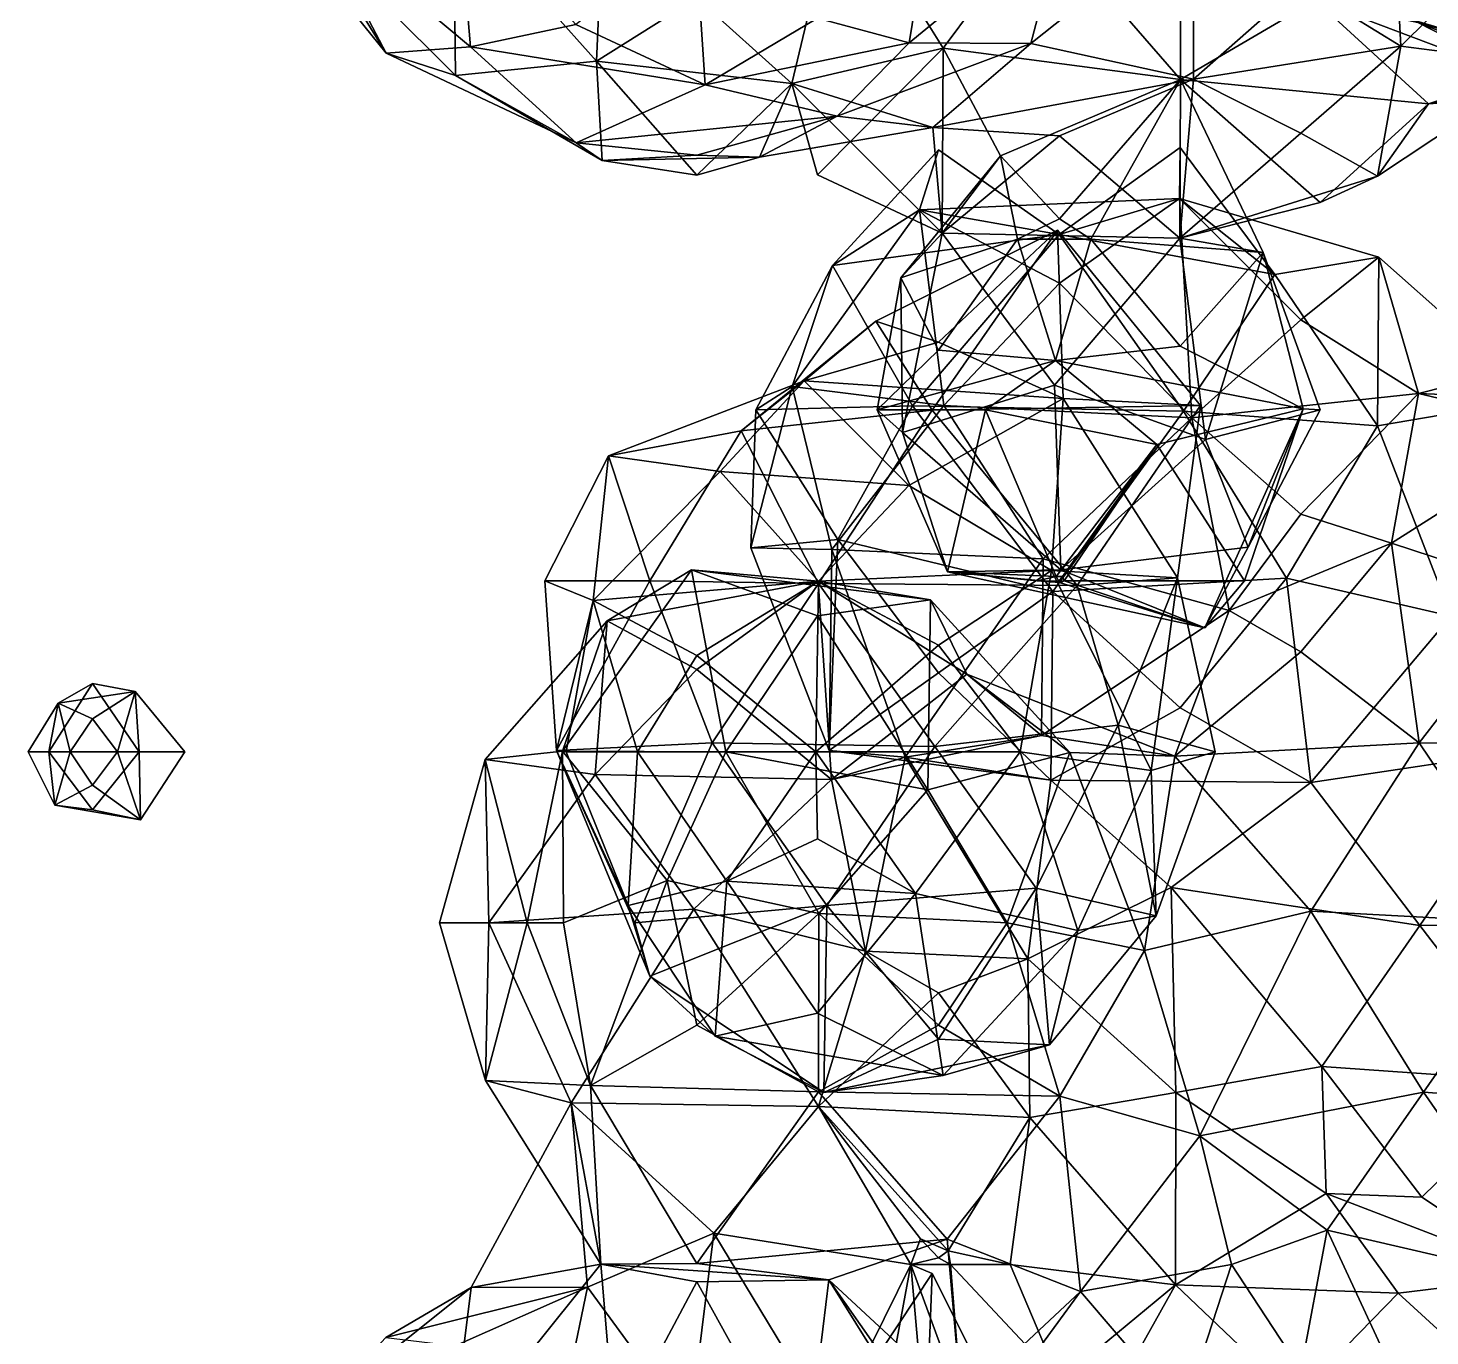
# Model space of a CAD drawing. Extents: x 290034 to 295698, y 4553723 to 4561693.
# Drawn here: x 294562.8 to 294709, y 4559540.9 to 4559677.3 of the extents above; entities that cross this region are included whole.
import ezdxf

# ---------------------------------------------------------------- set-up
doc = ezdxf.new("R2010")
doc.units = 0
doc.layers.add('Au_ppm_Pref_-_0_2', color=7, linetype='CONTINUOUS')

msp = doc.modelspace()

# ---------------------------------------------------------------- linework, layer by layer
at = {"layer": 'Au_ppm_Pref_-_0_2'}
for points in [[(294623.02, 4559695.09, 1743.31), (294622.07, 4559673.81, 1739.95), (294607.19, 4559690.54, 1740.39)], [(294622.07, 4559673.81, 1739.95), (294623.02, 4559695.09, 1743.31), (294632.54, 4559680.44, 1743.71)], [(294705.94, 4559675.37, 1735.24), (294704.9, 4559695.27, 1729.52), (294695.53, 4559681.81, 1731.25)], [(294705.94, 4559675.37, 1735.24), (294720.69, 4559689.99, 1734.5), (294704.9, 4559695.27, 1729.52)], [(294647.47, 4559692.44, 1745.35), (294642.45, 4559671.51, 1740.96), (294632.54, 4559680.44, 1743.71)], [(294642.45, 4559671.51, 1740.96), (294647.47, 4559692.44, 1745.35), (294658.21, 4559675.17, 1744.9)], [(294668.35, 4559688.78, 1747.81), (294658.21, 4559675.17, 1744.9), (294647.47, 4559692.44, 1745.35)], [(294586.17, 4559691.99, 1729.28), (294592.33, 4559687.34, 1734.32), (294600.14, 4559674.64, 1728.34)], [(294600.14, 4559674.64, 1728.34), (294592.64, 4559688.96, 1722.81), (294586.17, 4559691.99, 1729.28)], [(294607.6, 4559691.24, 1716.84), (294592.64, 4559688.96, 1722.81), (294608.96, 4559675.32, 1722.73)], [(294607.6, 4559691.24, 1716.84), (294608.96, 4559675.32, 1722.73), (294619.94, 4559677.64, 1717.98)], [(294657.26, 4559691.47, 1717.12), (294645.14, 4559678.3, 1718.2), (294654.68, 4559675.72, 1723.76)], [(294657.26, 4559691.47, 1717.12), (294654.68, 4559675.72, 1723.76), (294670.88, 4559689.04, 1722.38)], [(294682.95, 4559691.01, 1752.02), (294682.98, 4559671.92, 1745.84), (294668.35, 4559688.78, 1747.81)], [(294682.95, 4559691.01, 1752.02), (294697.05, 4559680.16, 1751.94), (294682.98, 4559671.92, 1745.84)], [(294607.19, 4559690.54, 1740.39), (294607.37, 4559672.34, 1734.48), (294592.33, 4559687.34, 1734.32)], [(294607.19, 4559690.54, 1740.39), (294622.07, 4559673.81, 1739.95), (294607.37, 4559672.34, 1734.48)], [(294684.34, 4559671.95, 1733.77), (294684.3, 4559689.13, 1728.01), (294667.37, 4559675.65, 1729.73)], [(294670.88, 4559689.04, 1722.38), (294667.37, 4559675.65, 1729.73), (294684.3, 4559689.13, 1728.01)], [(294684.34, 4559671.95, 1733.77), (294695.53, 4559681.81, 1731.25), (294684.3, 4559689.13, 1728.01)], [(294721.03, 4559673.44, 1740.59), (294720.69, 4559689.99, 1734.5), (294705.94, 4559675.37, 1735.24)], [(294608.96, 4559675.32, 1722.73), (294592.64, 4559688.96, 1722.81), (294600.14, 4559674.64, 1728.34)], [(294654.68, 4559675.72, 1723.76), (294667.37, 4559675.65, 1729.73), (294670.88, 4559689.04, 1722.38)], [(294658.21, 4559675.17, 1744.9), (294668.35, 4559688.78, 1747.81), (294682.98, 4559671.92, 1745.84)], [(294607.37, 4559672.34, 1734.48), (294600.14, 4559674.64, 1728.34), (294592.33, 4559687.34, 1734.32)], [(294632.38, 4559687.12, 1715.3), (294619.94, 4559677.64, 1717.98), (294633.41, 4559671.35, 1722.03)], [(294632.38, 4559687.12, 1715.3), (294633.41, 4559671.35, 1722.03), (294645.14, 4559678.3, 1718.2)], [(294695.53, 4559681.81, 1731.25), (294684.34, 4559671.95, 1733.77), (294705.94, 4559675.37, 1735.24)], [(294632.54, 4559680.44, 1743.71), (294642.45, 4559671.51, 1740.96), (294622.07, 4559673.81, 1739.95)], [(294682.98, 4559671.92, 1745.84), (294697.05, 4559680.16, 1751.94), (294708.82, 4559669.39, 1746.13)], [(294697.05, 4559680.16, 1751.94), (294707.7, 4559677.87, 1757.8), (294720.61, 4559671.25, 1752.04)], [(294720.61, 4559671.25, 1752.04), (294708.82, 4559669.39, 1746.13), (294697.05, 4559680.16, 1751.94)], [(294700.5, 4559680.12, 1763.98), (294710.24, 4559678.44, 1769.13), (294722.71, 4559673.5, 1763.73)], [(294700.5, 4559680.12, 1763.98), (294722.71, 4559673.5, 1763.73), (294707.7, 4559677.87, 1757.8)], [(294633.41, 4559671.35, 1722.03), (294619.94, 4559677.64, 1717.98), (294608.96, 4559675.32, 1722.73)], [(294654.68, 4559675.72, 1723.76), (294645.14, 4559678.3, 1718.2), (294633.41, 4559671.35, 1722.03)], [(294720.61, 4559671.25, 1752.04), (294707.7, 4559677.87, 1757.8), (294729.66, 4559669.31, 1758.69)], [(294729.66, 4559669.31, 1758.69), (294707.7, 4559677.87, 1757.8), (294722.71, 4559673.5, 1763.73)], [(294600.14, 4559674.64, 1728.34), (294619.98, 4559665.3, 1727.53), (294608.96, 4559675.32, 1722.73)], [(294600.14, 4559674.64, 1728.34), (294607.37, 4559672.34, 1734.48), (294619.98, 4559665.3, 1727.53)], [(294619.98, 4559665.3, 1727.53), (294633.41, 4559671.35, 1722.03), (294608.96, 4559675.32, 1722.73)], [(294654.68, 4559675.72, 1723.76), (294633.41, 4559671.35, 1722.03), (294647.18, 4559668.09, 1728.49)], [(294658.21, 4559675.17, 1744.9), (294645.14, 4559661.98, 1743.93), (294642.45, 4559671.51, 1740.96)], [(294658.21, 4559675.17, 1744.9), (294658.12, 4559655.9, 1740.62), (294645.14, 4559661.98, 1743.93)], [(294654.68, 4559675.72, 1723.76), (294647.18, 4559668.09, 1728.49), (294667.37, 4559675.65, 1729.73)], [(294657.15, 4559666.89, 1733.74), (294667.37, 4559675.65, 1729.73), (294647.18, 4559668.09, 1728.49)], [(294667.37, 4559675.65, 1729.73), (294657.15, 4559666.89, 1733.74), (294684.34, 4559671.95, 1733.77)], [(294658.21, 4559675.17, 1744.9), (294664.19, 4559663.97, 1746.16), (294658.12, 4559655.9, 1740.62)], [(294682.98, 4559671.92, 1745.84), (294664.19, 4559663.97, 1746.16), (294658.21, 4559675.17, 1744.9)], [(294695.53, 4559666.32, 1737.96), (294705.94, 4559675.37, 1735.24), (294684.34, 4559671.95, 1733.77)], [(294703.51, 4559661.82, 1740.22), (294705.94, 4559675.37, 1735.24), (294695.53, 4559666.32, 1737.96)], [(294703.51, 4559661.82, 1740.22), (294721.03, 4559673.44, 1740.59), (294705.94, 4559675.37, 1735.24)], [(294622.07, 4559673.81, 1739.95), (294622.66, 4559663.45, 1732.84), (294607.37, 4559672.34, 1734.48)], [(294622.07, 4559673.81, 1739.95), (294642.45, 4559671.51, 1740.96), (294632.54, 4559661.94, 1738)], [(294632.54, 4559661.94, 1738), (294622.66, 4559663.45, 1732.84), (294622.07, 4559673.81, 1739.95)], [(294721.03, 4559673.44, 1740.59), (294703.51, 4559661.82, 1740.22), (294708.82, 4559669.39, 1746.13)], [(294721.03, 4559673.44, 1740.59), (294708.82, 4559669.39, 1746.13), (294734.46, 4559671.18, 1746.19)], [(294622.66, 4559663.45, 1732.84), (294619.98, 4559665.3, 1727.53), (294607.37, 4559672.34, 1734.48)], [(294670.34, 4559666.03, 1737.87), (294684.34, 4559671.95, 1733.77), (294657.15, 4559666.89, 1733.74)], [(294664.19, 4559663.97, 1746.16), (294682.98, 4559671.92, 1745.84), (294670.34, 4559657.39, 1746.87)], [(294684.34, 4559671.95, 1733.77), (294670.34, 4559666.03, 1737.87), (294682.89, 4559655.38, 1740.23)], [(294670.34, 4559657.39, 1746.87), (294682.98, 4559671.92, 1745.84), (294673.63, 4559655.28, 1747.71)], [(294673.63, 4559655.28, 1747.71), (294682.98, 4559671.92, 1745.84), (294691.58, 4559653.89, 1746.16)], [(294682.89, 4559655.38, 1740.23), (294695.53, 4559666.32, 1737.96), (294684.34, 4559671.95, 1733.77)], [(294691.58, 4559653.89, 1746.16), (294682.98, 4559671.92, 1745.84), (294682.89, 4559655.38, 1740.23)], [(294682.89, 4559655.38, 1740.23), (294682.98, 4559671.92, 1745.84), (294697.53, 4559659.08, 1745.83)], [(294697.53, 4559659.08, 1745.83), (294682.98, 4559671.92, 1745.84), (294708.82, 4559669.39, 1746.13)], [(294633.41, 4559671.35, 1722.03), (294619.98, 4559665.3, 1727.53), (294647.18, 4559668.09, 1728.49)], [(294632.54, 4559661.94, 1738), (294642.45, 4559671.51, 1740.96), (294639.09, 4559663.83, 1734.28)], [(294642.45, 4559671.51, 1740.96), (294657.15, 4559666.89, 1733.74), (294639.09, 4559663.83, 1734.28)], [(294658.12, 4559655.9, 1740.62), (294642.45, 4559671.51, 1740.96), (294645.14, 4559661.98, 1743.93)], [(294658.12, 4559655.9, 1740.62), (294657.15, 4559666.89, 1733.74), (294642.45, 4559671.51, 1740.96)], [(294708.82, 4559669.39, 1746.13), (294720.61, 4559671.25, 1752.04), (294734.46, 4559671.18, 1746.19)], [(294708.82, 4559669.39, 1746.13), (294703.51, 4559661.82, 1740.22), (294697.53, 4559659.08, 1745.83)], [(294632.54, 4559664.02, 1731.26), (294647.18, 4559668.09, 1728.49), (294619.98, 4559665.3, 1727.53)], [(294639.09, 4559663.83, 1734.28), (294647.18, 4559668.09, 1728.49), (294632.54, 4559664.02, 1731.26)], [(294657.15, 4559666.89, 1733.74), (294647.18, 4559668.09, 1728.49), (294639.09, 4559663.83, 1734.28)], [(294658.12, 4559655.9, 1740.62), (294670.34, 4559666.03, 1737.87), (294657.15, 4559666.89, 1733.74)], [(294658.12, 4559655.9, 1740.62), (294682.89, 4559655.38, 1740.23), (294670.34, 4559666.03, 1737.87)], [(294682.89, 4559655.38, 1740.23), (294703.51, 4559661.82, 1740.22), (294695.53, 4559666.32, 1737.96)], [(294622.66, 4559663.45, 1732.84), (294632.54, 4559664.02, 1731.26), (294619.98, 4559665.3, 1727.53)], [(294655.76, 4559658.31, 1812.41), (294646.7, 4559652.52, 1807.21), (294657.74, 4559664.57, 1808.4)], [(294657.74, 4559664.57, 1808.4), (294646.7, 4559652.52, 1807.21), (294670.31, 4559655.74, 1805.43)], [(294655.76, 4559658.31, 1812.41), (294657.74, 4559664.57, 1808.4), (294670.31, 4559655.74, 1805.43)], [(294682.93, 4559664.82, 1808.31), (294682.88, 4559659.49, 1812.91), (294670.31, 4559655.74, 1805.43)], [(294692.8, 4559651.59, 1806.26), (294682.93, 4559664.82, 1808.31), (294670.31, 4559655.74, 1805.43)], [(294682.88, 4559659.49, 1812.91), (294682.93, 4559664.82, 1808.31), (294692.8, 4559651.59, 1806.26)], [(294639.09, 4559663.83, 1734.28), (294632.54, 4559664.02, 1731.26), (294622.66, 4559663.45, 1732.84)], [(294632.54, 4559661.94, 1738), (294639.09, 4559663.83, 1734.28), (294622.66, 4559663.45, 1732.84)], [(294664.19, 4559663.97, 1746.16), (294665.99, 4559655.28, 1748.21), (294653.8, 4559651.22, 1746.16)], [(294664.19, 4559663.97, 1746.16), (294653.8, 4559651.22, 1746.16), (294658.12, 4559655.9, 1740.62)], [(294664.19, 4559663.97, 1746.16), (294670.34, 4559657.39, 1746.87), (294665.99, 4559655.28, 1748.21)], [(294682.89, 4559655.38, 1740.23), (294697.53, 4559659.08, 1745.83), (294703.51, 4559661.82, 1740.22)], [(294682.88, 4559659.49, 1812.91), (294670.34, 4559650.68, 1815.9), (294655.76, 4559658.31, 1812.41)], [(294682.88, 4559659.49, 1812.91), (294655.76, 4559658.31, 1812.41), (294670.31, 4559655.74, 1805.43)], [(294684.15, 4559636.64, 1816.31), (294670.34, 4559650.68, 1815.9), (294682.88, 4559659.49, 1812.91)], [(294684.15, 4559636.64, 1816.31), (294682.88, 4559659.49, 1812.91), (294695.53, 4559646.86, 1814.63)], [(294695.53, 4559646.86, 1814.63), (294682.88, 4559659.49, 1812.91), (294703.66, 4559653.38, 1811.49)], [(294703.66, 4559653.38, 1811.49), (294682.88, 4559659.49, 1812.91), (294692.8, 4559651.59, 1806.26)], [(294658.3, 4559637.93, 1815.5), (294642.48, 4559639.92, 1812.77), (294655.76, 4559658.31, 1812.41)], [(294646.7, 4559652.52, 1807.21), (294655.76, 4559658.31, 1812.41), (294642.48, 4559639.92, 1812.77)], [(294655.76, 4559658.31, 1812.41), (294670.34, 4559650.68, 1815.9), (294658.3, 4559637.93, 1815.5)], [(294670.34, 4559657.39, 1746.87), (294673.63, 4559655.28, 1747.71), (294665.99, 4559655.28, 1748.21)], [(294646.7, 4559652.52, 1807.21), (294655.02, 4559637.9, 1804.88), (294670.31, 4559655.74, 1805.43)], [(294651.19, 4559646.71, 1793.68), (294670.14, 4559656.2, 1793.76), (294657.08, 4559637.45, 1795.82)], [(294657.74, 4559644.52, 1791.32), (294670.14, 4559656.2, 1793.76), (294651.19, 4559646.71, 1793.68)], [(294658.12, 4559655.9, 1740.62), (294653.8, 4559651.22, 1746.16), (294653.99, 4559635.11, 1745.37)], [(294669.84, 4559640.06, 1742.58), (294658.12, 4559655.9, 1740.62), (294653.99, 4559635.11, 1745.37)], [(294670.31, 4559655.74, 1805.43), (294655.02, 4559637.9, 1804.88), (294683.29, 4559637.34, 1804.24)], [(294670.14, 4559656.2, 1793.76), (294685.06, 4559637.92, 1794.04), (294657.08, 4559637.45, 1795.82)], [(294670.14, 4559656.2, 1793.76), (294657.74, 4559644.52, 1791.32), (294670.73, 4559638.66, 1787.49)], [(294669.84, 4559640.06, 1742.58), (294682.89, 4559655.38, 1740.23), (294658.12, 4559655.9, 1740.62)], [(294670.14, 4559656.2, 1793.76), (294670.73, 4559638.66, 1787.49), (294685.06, 4559637.92, 1794.04)], [(294683.29, 4559637.34, 1804.24), (294692.8, 4559651.59, 1806.26), (294670.31, 4559655.74, 1805.43)], [(294653.8, 4559651.22, 1746.16), (294665.99, 4559655.28, 1748.21), (294657.74, 4559643.68, 1748.23)], [(294665.99, 4559655.28, 1748.21), (294669.95, 4559642.61, 1752.39), (294657.74, 4559643.68, 1748.23)], [(294665.99, 4559655.28, 1748.21), (294673.63, 4559655.28, 1747.71), (294669.95, 4559642.61, 1752.39)], [(294669.84, 4559640.06, 1742.58), (294685.57, 4559634.38, 1743.89), (294682.89, 4559655.38, 1740.23)], [(294673.63, 4559655.28, 1747.71), (294682.93, 4559644.12, 1748.38), (294669.95, 4559642.61, 1752.39)], [(294682.93, 4559644.12, 1748.38), (294673.63, 4559655.28, 1747.71), (294691.58, 4559653.89, 1746.16)], [(294682.89, 4559655.38, 1740.23), (294685.57, 4559634.38, 1743.89), (294691.58, 4559653.89, 1746.16)], [(294682.93, 4559644.12, 1748.38), (294691.58, 4559653.89, 1746.16), (294695.77, 4559637.59, 1752)], [(294691.58, 4559653.89, 1746.16), (294685.57, 4559634.38, 1743.89), (294697.52, 4559637.46, 1746.16)], [(294691.58, 4559653.89, 1746.16), (294697.52, 4559637.46, 1746.16), (294695.77, 4559637.59, 1752)], [(294703.66, 4559653.38, 1811.49), (294692.8, 4559651.59, 1806.26), (294703.51, 4559635.8, 1806.44)], [(294695.53, 4559646.86, 1814.63), (294703.66, 4559653.38, 1811.49), (294707.77, 4559639.19, 1817.58)], [(294703.66, 4559653.38, 1811.49), (294703.51, 4559635.8, 1806.44), (294720.27, 4559638.67, 1811.05)], [(294703.66, 4559653.38, 1811.49), (294720.27, 4559638.67, 1811.05), (294707.77, 4559639.19, 1817.58)], [(294642.48, 4559639.92, 1812.77), (294638.68, 4559637.46, 1808.45), (294646.7, 4559652.52, 1807.21)], [(294646.7, 4559652.52, 1807.21), (294638.68, 4559637.46, 1808.45), (294655.02, 4559637.9, 1804.88)], [(294657.74, 4559643.68, 1748.23), (294651.33, 4559637.46, 1751.02), (294653.8, 4559651.22, 1746.16)], [(294653.99, 4559635.11, 1745.37), (294653.8, 4559651.22, 1746.16), (294651.33, 4559637.46, 1751.02)], [(294683.29, 4559637.34, 1804.24), (294703.51, 4559635.8, 1806.44), (294692.8, 4559651.59, 1806.26)], [(294684.15, 4559636.64, 1816.31), (294658.3, 4559637.93, 1815.5), (294670.34, 4559650.68, 1815.9)], [(294684.15, 4559636.64, 1816.31), (294695.53, 4559646.86, 1814.63), (294707.77, 4559639.19, 1817.58)], [(294637.16, 4559635.27, 1792.86), (294651.19, 4559646.71, 1793.68), (294657.08, 4559637.45, 1795.82)], [(294643.75, 4559640.51, 1787.53), (294651.19, 4559646.71, 1793.68), (294637.16, 4559635.27, 1792.86)], [(294657.74, 4559644.52, 1791.32), (294651.19, 4559646.71, 1793.68), (294643.75, 4559640.51, 1787.53)], [(294657.74, 4559644.52, 1791.32), (294643.75, 4559640.51, 1787.53), (294670.73, 4559638.66, 1787.49)], [(294669.95, 4559642.61, 1752.39), (294682.93, 4559644.12, 1748.38), (294695.77, 4559637.59, 1752)], [(294723.63, 4559635.41, 1822.76), (294707.77, 4559639.19, 1817.58), (294731.56, 4559645.18, 1817.24)], [(294707.77, 4559639.19, 1817.58), (294720.27, 4559638.67, 1811.05), (294731.56, 4559645.18, 1817.24)], [(294657.74, 4559643.68, 1748.23), (294669.95, 4559642.61, 1752.39), (294651.33, 4559637.46, 1751.02)], [(294669.95, 4559642.61, 1752.39), (294662.64, 4559637.46, 1755.73), (294651.33, 4559637.46, 1751.02)], [(294680.5, 4559633.85, 1755.69), (294662.64, 4559637.46, 1755.73), (294669.95, 4559642.61, 1752.39)], [(294680.5, 4559633.85, 1755.69), (294669.95, 4559642.61, 1752.39), (294695.77, 4559637.59, 1752)], [(294637.16, 4559635.27, 1792.86), (294623.32, 4559632.67, 1787.74), (294643.75, 4559640.51, 1787.53)], [(294634.97, 4559631.04, 1782.79), (294643.75, 4559640.51, 1787.53), (294623.32, 4559632.67, 1787.74)], [(294654.63, 4559629.58, 1782.96), (294643.75, 4559640.51, 1787.53), (294634.97, 4559631.04, 1782.79)], [(294646.62, 4559622.9, 1815.65), (294638.17, 4559623.1, 1811.49), (294642.48, 4559639.92, 1812.77)], [(294642.48, 4559639.92, 1812.77), (294638.17, 4559623.1, 1811.49), (294638.68, 4559637.46, 1808.45)], [(294642.48, 4559639.92, 1812.77), (294658.3, 4559637.93, 1815.5), (294646.62, 4559622.9, 1815.65)], [(294670.73, 4559638.66, 1787.49), (294643.75, 4559640.51, 1787.53), (294654.63, 4559629.58, 1782.96)], [(294669.84, 4559640.06, 1742.58), (294653.99, 4559635.11, 1745.37), (294670.5, 4559620.79, 1746.42)], [(294669.84, 4559640.06, 1742.58), (294670.5, 4559620.79, 1746.42), (294685.57, 4559634.38, 1743.89)], [(294669.52, 4559620.74, 1782.5), (294670.73, 4559638.66, 1787.49), (294654.63, 4559629.58, 1782.96)], [(294682.65, 4559619.97, 1787.81), (294670.73, 4559638.66, 1787.49), (294669.52, 4559620.74, 1782.5)], [(294685.06, 4559637.92, 1794.04), (294670.73, 4559638.66, 1787.49), (294682.65, 4559619.97, 1787.81)], [(294684.15, 4559636.64, 1816.31), (294707.77, 4559639.19, 1817.58), (294695.53, 4559626.6, 1819.75)], [(294695.53, 4559626.6, 1819.75), (294707.77, 4559639.19, 1817.58), (294704.96, 4559623.59, 1824.79)], [(294703.51, 4559635.8, 1806.44), (294711.19, 4559615.95, 1808.82), (294720.27, 4559638.67, 1811.05)], [(294723.63, 4559635.41, 1822.76), (294704.96, 4559623.59, 1824.79), (294707.77, 4559639.19, 1817.58)], [(294637.16, 4559635.27, 1792.86), (294657.08, 4559637.45, 1795.82), (294645.24, 4559619.37, 1796.18)], [(294638.17, 4559623.1, 1811.49), (294647.24, 4559623.95, 1807.99), (294638.68, 4559637.46, 1808.45)], [(294638.68, 4559637.46, 1808.45), (294647.24, 4559623.95, 1807.99), (294655.02, 4559637.9, 1804.88)], [(294657.08, 4559637.45, 1795.82), (294672.21, 4559619.15, 1795.14), (294645.24, 4559619.37, 1796.18)], [(294658.3, 4559637.93, 1815.5), (294668.65, 4559621.95, 1817.98), (294646.62, 4559622.9, 1815.65)], [(294647.24, 4559623.95, 1807.99), (294669.67, 4559618.54, 1805.1), (294655.02, 4559637.9, 1804.88)], [(294653.99, 4559635.11, 1745.37), (294651.33, 4559637.46, 1751.02), (294658.67, 4559620.59, 1751.93)], [(294658.67, 4559620.59, 1751.93), (294651.33, 4559637.46, 1751.02), (294662.64, 4559637.46, 1755.73)], [(294683.29, 4559637.34, 1804.24), (294655.02, 4559637.9, 1804.88), (294669.67, 4559618.54, 1805.1)], [(294685.06, 4559637.92, 1794.04), (294672.21, 4559619.15, 1795.14), (294657.08, 4559637.45, 1795.82)], [(294684.15, 4559636.64, 1816.31), (294668.65, 4559621.95, 1817.98), (294658.3, 4559637.93, 1815.5)], [(294658.67, 4559620.59, 1751.93), (294662.64, 4559637.46, 1755.73), (294670, 4559620.11, 1758.04)], [(294680.5, 4559633.85, 1755.69), (294670, 4559620.11, 1758.04), (294662.64, 4559637.46, 1755.73)], [(294684.15, 4559636.64, 1816.31), (294688.06, 4559616.54, 1822.15), (294668.65, 4559621.95, 1817.98)], [(294683.29, 4559637.34, 1804.24), (294669.67, 4559618.54, 1805.1), (294694.02, 4559619.94, 1805.85)], [(294682.65, 4559619.97, 1787.81), (294672.21, 4559619.15, 1795.14), (294685.06, 4559637.92, 1794.04)], [(294680.5, 4559633.85, 1755.69), (294695.77, 4559637.59, 1752), (294689.64, 4559619.64, 1755.26)], [(294683.29, 4559637.34, 1804.24), (294694.02, 4559619.94, 1805.85), (294703.51, 4559635.8, 1806.44)], [(294684.15, 4559636.64, 1816.31), (294695.53, 4559626.6, 1819.75), (294688.06, 4559616.54, 1822.15)], [(294690.03, 4559623.16, 1747.58), (294685.52, 4559614.75, 1752.18), (294695.77, 4559637.59, 1752)], [(294685.52, 4559614.75, 1752.18), (294689.64, 4559619.64, 1755.26), (294695.77, 4559637.59, 1752)], [(294690.03, 4559623.16, 1747.58), (294697.52, 4559637.46, 1746.16), (294685.57, 4559634.38, 1743.89)], [(294697.52, 4559637.46, 1746.16), (294690.03, 4559623.16, 1747.58), (294695.77, 4559637.59, 1752)], [(294637.16, 4559635.27, 1792.86), (294627.63, 4559619.64, 1793), (294623.32, 4559632.67, 1787.74)], [(294637.16, 4559635.27, 1792.86), (294645.24, 4559619.37, 1796.18), (294627.63, 4559619.64, 1793)], [(294670.5, 4559620.79, 1746.42), (294653.99, 4559635.11, 1745.37), (294658.67, 4559620.59, 1751.93)], [(294703.51, 4559635.8, 1806.44), (294694.02, 4559619.94, 1805.85), (294711.19, 4559615.95, 1808.82)], [(294723.63, 4559635.41, 1822.76), (294720.12, 4559618.62, 1827.3), (294704.96, 4559623.59, 1824.79)], [(294680.5, 4559633.85, 1755.69), (294670.67, 4559620.11, 1758.04), (294670, 4559620.11, 1758.04)], [(294670.5, 4559620.79, 1746.42), (294690.03, 4559623.16, 1747.58), (294685.57, 4559634.38, 1743.89)], [(294680.5, 4559633.85, 1755.69), (294670.85, 4559619.64, 1758.04), (294670.67, 4559620.11, 1758.04)], [(294680.5, 4559633.85, 1755.69), (294689.64, 4559619.64, 1755.26), (294670.85, 4559619.64, 1758.04)], [(294627.63, 4559619.64, 1793), (294616.71, 4559619.64, 1787.74), (294623.32, 4559632.67, 1787.74)], [(294623.32, 4559632.67, 1787.74), (294616.71, 4559619.64, 1787.74), (294621.75, 4559617.59, 1782.52)], [(294623.32, 4559632.67, 1787.74), (294621.75, 4559617.59, 1782.52), (294634.97, 4559631.04, 1782.79)], [(294634.97, 4559631.04, 1782.79), (294621.75, 4559617.59, 1782.52), (294645.24, 4559619.6, 1779.26)], [(294654.63, 4559629.58, 1782.96), (294634.97, 4559631.04, 1782.79), (294645.24, 4559619.6, 1779.26)], [(294654.63, 4559629.58, 1782.96), (294645.24, 4559619.6, 1779.26), (294669.52, 4559620.74, 1782.5)], [(294688.06, 4559616.54, 1822.15), (294695.53, 4559626.6, 1819.75), (294704.96, 4559623.59, 1824.79)], [(294638.17, 4559623.1, 1811.49), (294646.35, 4559601.97, 1811.78), (294647.24, 4559623.95, 1807.99)], [(294646.35, 4559601.97, 1811.78), (294657.74, 4559610.07, 1808.31), (294647.24, 4559623.95, 1807.99)], [(294647.24, 4559623.95, 1807.99), (294657.74, 4559610.07, 1808.31), (294669.67, 4559618.54, 1805.1)], [(294688.06, 4559616.54, 1822.15), (294704.96, 4559623.59, 1824.79), (294695.53, 4559612.25, 1826.85)], [(294707.87, 4559602.77, 1828.43), (294695.53, 4559612.25, 1826.85), (294704.96, 4559623.59, 1824.79)], [(294707.87, 4559602.77, 1828.43), (294704.96, 4559623.59, 1824.79), (294720.12, 4559618.62, 1827.3)], [(294646.62, 4559622.9, 1815.65), (294646.35, 4559601.97, 1811.78), (294638.17, 4559623.1, 1811.49)], [(294646.62, 4559622.9, 1815.65), (294654.27, 4559601.28, 1817.67), (294646.35, 4559601.97, 1811.78)], [(294668.65, 4559621.95, 1817.98), (294654.27, 4559601.28, 1817.67), (294646.62, 4559622.9, 1815.65)], [(294668.65, 4559621.95, 1817.98), (294668.47, 4559603.53, 1823.55), (294654.27, 4559601.28, 1817.67)], [(294668.65, 4559621.95, 1817.98), (294688.06, 4559616.54, 1822.15), (294668.47, 4559603.53, 1823.55)], [(294670.5, 4559620.79, 1746.42), (294685.52, 4559614.75, 1752.18), (294690.03, 4559623.16, 1747.58)], [(294618.54, 4559601.88, 1835.84), (294631.99, 4559620.79, 1835.55), (294635.56, 4559601.82, 1839.76)], [(294631.99, 4559620.79, 1835.55), (294618.54, 4559601.88, 1835.84), (294623.19, 4559615.48, 1831.12)], [(294631.99, 4559620.79, 1835.55), (294623.19, 4559615.48, 1831.12), (294645.18, 4559619.62, 1829.33)], [(294645.14, 4559616.01, 1839.98), (294635.56, 4559601.82, 1839.76), (294631.99, 4559620.79, 1835.55)], [(294656.89, 4559617.68, 1835.07), (294645.14, 4559616.01, 1839.98), (294631.99, 4559620.79, 1835.55)], [(294656.89, 4559617.68, 1835.07), (294631.99, 4559620.79, 1835.55), (294645.18, 4559619.62, 1829.33)], [(294669.52, 4559620.74, 1782.5), (294645.24, 4559619.6, 1779.26), (294657.74, 4559612.93, 1778.09)], [(294669.52, 4559620.74, 1782.5), (294657.74, 4559612.93, 1778.09), (294666.24, 4559601.82, 1777.79)], [(294670.5, 4559620.79, 1746.42), (294658.67, 4559620.59, 1751.93), (294685.52, 4559614.75, 1752.18)], [(294658.67, 4559620.59, 1751.93), (294668.01, 4559619.64, 1756.95), (294670.34, 4559619.47, 1757.98)], [(294658.67, 4559620.59, 1751.93), (294670.34, 4559619.47, 1757.98), (294685.52, 4559614.75, 1752.18)], [(294658.67, 4559620.59, 1751.93), (294670, 4559620.11, 1758.04), (294668.01, 4559619.64, 1756.95)], [(294669.52, 4559620.74, 1782.5), (294666.24, 4559601.82, 1777.79), (294679.93, 4559599.87, 1782.1)], [(294682.65, 4559619.97, 1787.81), (294669.52, 4559620.74, 1782.5), (294679.93, 4559599.87, 1782.1)], [(294627.63, 4559619.64, 1793), (294617.93, 4559601.95, 1788.06), (294616.71, 4559619.64, 1787.74)], [(294621.75, 4559617.59, 1782.52), (294616.71, 4559619.64, 1787.74), (294617.93, 4559601.95, 1788.06)], [(294634.13, 4559602.76, 1793.02), (294617.93, 4559601.95, 1788.06), (294627.63, 4559619.64, 1793)], [(294632.54, 4559611.85, 1778.46), (294645.24, 4559619.6, 1779.26), (294621.75, 4559617.59, 1782.52)], [(294632.54, 4559610.39, 1826.46), (294645.18, 4559619.62, 1829.33), (294623.19, 4559615.48, 1831.12)], [(294634.13, 4559602.76, 1793.02), (294627.63, 4559619.64, 1793), (294645.24, 4559619.37, 1796.18)], [(294646.6, 4559598.95, 1824.36), (294645.18, 4559619.62, 1829.33), (294632.54, 4559610.39, 1826.46)], [(294644.95, 4559601.82, 1778.73), (294645.24, 4559619.6, 1779.26), (294632.54, 4559611.85, 1778.46)], [(294645.24, 4559619.37, 1796.18), (294657.36, 4559602.36, 1795.82), (294634.13, 4559602.76, 1793.02)], [(294644.95, 4559601.82, 1778.73), (294657.74, 4559612.93, 1778.09), (294645.24, 4559619.6, 1779.26)], [(294656.89, 4559617.68, 1835.07), (294645.18, 4559619.62, 1829.33), (294660.68, 4559609.91, 1828)], [(294646.6, 4559598.95, 1824.36), (294660.68, 4559609.91, 1828), (294645.18, 4559619.62, 1829.33)], [(294672.21, 4559619.15, 1795.14), (294657.36, 4559602.36, 1795.82), (294645.24, 4559619.37, 1796.18)], [(294657.36, 4559602.36, 1795.82), (294672.21, 4559619.15, 1795.14), (294676.47, 4559604.59, 1793.32)], [(294668.01, 4559619.64, 1756.95), (294670, 4559620.11, 1758.04), (294670.29, 4559619.62, 1758.06)], [(294668.01, 4559619.64, 1756.95), (294670.29, 4559619.62, 1758.06), (294670.34, 4559619.47, 1757.98)], [(294669.67, 4559618.54, 1805.1), (294682.93, 4559606.4, 1807.08), (294694.02, 4559619.94, 1805.85)], [(294670.67, 4559620.11, 1758.04), (294670.29, 4559619.62, 1758.06), (294670, 4559620.11, 1758.04)], [(294670.67, 4559620.11, 1758.04), (294670.85, 4559619.64, 1758.04), (294670.29, 4559619.62, 1758.06)], [(294670.85, 4559619.64, 1758.04), (294670.47, 4559619.45, 1758.04), (294670.29, 4559619.62, 1758.06)], [(294670.34, 4559619.47, 1757.98), (294670.29, 4559619.62, 1758.06), (294670.47, 4559619.45, 1758.04)], [(294670.47, 4559619.45, 1758.04), (294685.52, 4559614.75, 1752.18), (294670.34, 4559619.47, 1757.98)], [(294685.52, 4559614.75, 1752.18), (294670.47, 4559619.45, 1758.04), (294670.85, 4559619.64, 1758.04)], [(294685.52, 4559614.75, 1752.18), (294670.85, 4559619.64, 1758.04), (294689.64, 4559619.64, 1755.26)], [(294676.47, 4559604.59, 1793.32), (294672.21, 4559619.15, 1795.14), (294682.65, 4559619.97, 1787.81)], [(294682.65, 4559619.97, 1787.81), (294686.57, 4559601.82, 1787.74), (294676.47, 4559604.59, 1793.32)], [(294682.65, 4559619.97, 1787.81), (294679.93, 4559599.87, 1782.1), (294686.57, 4559601.82, 1787.74)], [(294682.93, 4559606.4, 1807.08), (294696.56, 4559598.63, 1809.95), (294694.02, 4559619.94, 1805.85)], [(294696.56, 4559598.63, 1809.95), (294711.19, 4559615.95, 1808.82), (294694.02, 4559619.94, 1805.85)], [(294621.75, 4559617.59, 1782.52), (294617.93, 4559601.95, 1788.06), (294618.92, 4559601.82, 1781.8)], [(294621.75, 4559617.59, 1782.52), (294618.92, 4559601.82, 1781.8), (294626.35, 4559601.82, 1778.88)], [(294621.75, 4559617.59, 1782.52), (294626.35, 4559601.82, 1778.88), (294632.54, 4559611.85, 1778.46)], [(294656.62, 4559597.85, 1839.34), (294645.14, 4559616.01, 1839.98), (294656.89, 4559617.68, 1835.07)], [(294671.45, 4559601.76, 1835.55), (294656.62, 4559597.85, 1839.34), (294656.89, 4559617.68, 1835.07)], [(294660.68, 4559609.91, 1828), (294671.45, 4559601.76, 1835.55), (294656.89, 4559617.68, 1835.07)], [(294657.74, 4559610.07, 1808.31), (294669.44, 4559598.88, 1810), (294669.67, 4559618.54, 1805.1)], [(294682.93, 4559606.4, 1807.08), (294669.67, 4559618.54, 1805.1), (294669.44, 4559598.88, 1810)], [(294707.87, 4559602.77, 1828.43), (294720.12, 4559618.62, 1827.3), (294733.47, 4559602.47, 1828.55)], [(294682.39, 4559601.38, 1829.19), (294668.47, 4559603.53, 1823.55), (294688.06, 4559616.54, 1822.15)], [(294682.39, 4559601.38, 1829.19), (294688.06, 4559616.54, 1822.15), (294695.53, 4559612.25, 1826.85)], [(294621.93, 4559599.46, 1825.1), (294623.19, 4559615.48, 1831.12), (294610.46, 4559601.02, 1829.85)], [(294618.54, 4559601.88, 1835.84), (294610.46, 4559601.02, 1829.85), (294623.19, 4559615.48, 1831.12)], [(294621.93, 4559599.46, 1825.1), (294632.54, 4559610.39, 1826.46), (294623.19, 4559615.48, 1831.12)], [(294656.62, 4559597.85, 1839.34), (294635.56, 4559601.82, 1839.76), (294645.14, 4559616.01, 1839.98)], [(294720.66, 4559602.25, 1811.53), (294711.19, 4559615.95, 1808.82), (294696.56, 4559598.63, 1809.95)], [(294644.95, 4559601.82, 1778.73), (294632.54, 4559611.85, 1778.46), (294626.35, 4559601.82, 1778.88)], [(294644.95, 4559601.82, 1778.73), (294666.24, 4559601.82, 1777.79), (294657.74, 4559612.93, 1778.09)], [(294682.39, 4559601.38, 1829.19), (294695.53, 4559612.25, 1826.85), (294707.87, 4559602.77, 1828.43)], [(294621.93, 4559599.46, 1825.1), (294646.6, 4559598.95, 1824.36), (294632.54, 4559610.39, 1826.46)], [(294574.41, 4559601.82, 1809.2), (294569.54, 4559608.96, 1809.12), (294564.99, 4559601.82, 1809.35)], [(294565.97, 4559606.88, 1811.49), (294564.99, 4559601.82, 1809.35), (294569.54, 4559608.96, 1809.12)], [(294573.98, 4559608.1, 1811.49), (294565.97, 4559606.88, 1811.49), (294569.54, 4559608.96, 1809.12)], [(294574.41, 4559601.82, 1809.2), (294573.98, 4559608.1, 1811.49), (294569.54, 4559608.96, 1809.12)], [(294669.44, 4559598.88, 1810), (294657.74, 4559610.07, 1808.31), (294646.35, 4559601.97, 1811.78)], [(294660.68, 4559609.91, 1828), (294646.6, 4559598.95, 1824.36), (294668.47, 4559603.53, 1823.55)], [(294682.39, 4559601.38, 1829.19), (294671.45, 4559601.76, 1835.55), (294660.68, 4559609.91, 1828)], [(294660.68, 4559609.91, 1828), (294668.47, 4559603.53, 1823.55), (294682.39, 4559601.38, 1829.19)], [(294565.97, 4559606.88, 1811.49), (294573.98, 4559608.1, 1811.49), (294569.54, 4559605.27, 1812.65)], [(294573.98, 4559608.1, 1811.49), (294572.15, 4559601.82, 1812.72), (294569.54, 4559605.27, 1812.65)], [(294573.98, 4559608.1, 1811.49), (294579.17, 4559601.82, 1811.49), (294572.15, 4559601.82, 1812.72)], [(294574.41, 4559601.82, 1809.2), (294579.17, 4559601.82, 1811.49), (294573.98, 4559608.1, 1811.49)], [(294562.82, 4559601.82, 1811.49), (294565.97, 4559606.88, 1811.49), (294567.22, 4559601.82, 1812.59)], [(294565.97, 4559606.88, 1811.49), (294562.82, 4559601.82, 1811.49), (294564.99, 4559601.82, 1809.35)], [(294565.97, 4559606.88, 1811.49), (294569.54, 4559605.27, 1812.65), (294567.22, 4559601.82, 1812.59)], [(294696.56, 4559598.63, 1809.95), (294682.93, 4559606.4, 1807.08), (294669.44, 4559598.88, 1810)], [(294572.15, 4559601.82, 1812.72), (294567.22, 4559601.82, 1812.59), (294569.54, 4559605.27, 1812.65)], [(294676.47, 4559604.59, 1793.32), (294667.93, 4559587.59, 1793.07), (294657.36, 4559602.36, 1795.82)], [(294676.47, 4559604.59, 1793.32), (294680.44, 4559584.73, 1787.19), (294667.93, 4559587.59, 1793.07)], [(294676.47, 4559604.59, 1793.32), (294686.57, 4559601.82, 1787.74), (294680.44, 4559584.73, 1787.19)], [(294654.27, 4559601.28, 1817.67), (294668.47, 4559603.53, 1823.55), (294646.6, 4559598.95, 1824.36)], [(294565.61, 4559596.27, 1811.49), (294562.82, 4559601.82, 1811.49), (294567.22, 4559601.82, 1812.59)], [(294562.82, 4559601.82, 1811.49), (294565.61, 4559596.27, 1811.49), (294564.99, 4559601.82, 1809.35)], [(294574.41, 4559601.82, 1809.2), (294564.99, 4559601.82, 1809.35), (294569.54, 4559595.78, 1809.48)], [(294565.61, 4559596.27, 1811.49), (294569.54, 4559595.78, 1809.48), (294564.99, 4559601.82, 1809.35)], [(294565.61, 4559596.27, 1811.49), (294567.22, 4559601.82, 1812.59), (294569.54, 4559598.33, 1812.66)], [(294569.54, 4559598.33, 1812.66), (294567.22, 4559601.82, 1812.59), (294572.15, 4559601.82, 1812.72)], [(294574.41, 4559601.82, 1809.2), (294569.54, 4559595.78, 1809.48), (294574.55, 4559594.73, 1811.49)], [(294574.55, 4559594.73, 1811.49), (294569.54, 4559598.33, 1812.66), (294572.15, 4559601.82, 1812.72)], [(294579.17, 4559601.82, 1811.49), (294574.55, 4559594.73, 1811.49), (294572.15, 4559601.82, 1812.72)], [(294574.41, 4559601.82, 1809.2), (294574.55, 4559594.73, 1811.49), (294579.17, 4559601.82, 1811.49)], [(294610.46, 4559601.02, 1829.85), (294618.54, 4559601.88, 1835.84), (294614.84, 4559584, 1831.72)], [(294618.54, 4559601.88, 1835.84), (294618.64, 4559584, 1835.25), (294614.84, 4559584, 1831.72)], [(294634.13, 4559602.76, 1793.02), (294626.08, 4559584, 1790.78), (294617.93, 4559601.95, 1788.06)], [(294627.66, 4559578.42, 1788.72), (294617.93, 4559601.95, 1788.06), (294626.08, 4559584, 1790.78)], [(294627.66, 4559578.42, 1788.72), (294625.4, 4559585.79, 1782.55), (294617.93, 4559601.95, 1788.06)], [(294618.92, 4559601.82, 1781.8), (294617.93, 4559601.95, 1788.06), (294625.4, 4559585.79, 1782.55)], [(294618.64, 4559584, 1835.25), (294618.54, 4559601.88, 1835.84), (294629.44, 4559588.39, 1838.17)], [(294618.54, 4559601.88, 1835.84), (294635.56, 4559601.82, 1839.76), (294629.44, 4559588.39, 1838.17)], [(294618.92, 4559601.82, 1781.8), (294625.4, 4559585.79, 1782.55), (294626.35, 4559601.82, 1778.88)], [(294625.4, 4559585.79, 1782.55), (294635.68, 4559588.35, 1778.79), (294626.35, 4559601.82, 1778.88)], [(294634.13, 4559602.76, 1793.02), (294646.1, 4559585.81, 1793.23), (294626.08, 4559584, 1790.78)], [(294644.95, 4559601.82, 1778.73), (294626.35, 4559601.82, 1778.88), (294635.68, 4559588.35, 1778.79)], [(294629.44, 4559588.39, 1838.17), (294635.56, 4559601.82, 1839.76), (294645.27, 4559584.97, 1839.26)], [(294657.36, 4559602.36, 1795.82), (294646.1, 4559585.81, 1793.23), (294634.13, 4559602.76, 1793.02)], [(294656.62, 4559597.85, 1839.34), (294645.27, 4559584.97, 1839.26), (294635.56, 4559601.82, 1839.76)], [(294645.14, 4559592.76, 1778.88), (294644.95, 4559601.82, 1778.73), (294635.68, 4559588.35, 1778.79)], [(294644.95, 4559601.82, 1778.73), (294645.14, 4559592.76, 1778.88), (294655.35, 4559587.05, 1778)], [(294644.95, 4559601.82, 1778.73), (294655.35, 4559587.05, 1778), (294666.24, 4559601.82, 1777.79)], [(294667.93, 4559587.59, 1793.07), (294646.1, 4559585.81, 1793.23), (294657.36, 4559602.36, 1795.82)], [(294646.35, 4559601.97, 1811.78), (294654.27, 4559601.28, 1817.67), (294669.44, 4559598.88, 1810)], [(294666.24, 4559601.82, 1777.79), (294655.35, 4559587.05, 1778), (294672.27, 4559583.21, 1780.52)], [(294656.62, 4559597.85, 1839.34), (294671.45, 4559601.76, 1835.55), (294664.89, 4559584, 1838.62)], [(294679.21, 4559581.11, 1833.55), (294664.89, 4559584, 1838.62), (294671.45, 4559601.76, 1835.55)], [(294679.93, 4559599.87, 1782.1), (294666.24, 4559601.82, 1777.79), (294672.27, 4559583.21, 1780.52)], [(294679.21, 4559581.11, 1833.55), (294671.45, 4559601.76, 1835.55), (294682.39, 4559601.38, 1829.19)], [(294680.44, 4559584.73, 1787.19), (294686.57, 4559601.82, 1787.74), (294679.93, 4559599.87, 1782.1)], [(294682.39, 4559601.38, 1829.19), (294707.87, 4559602.77, 1828.43), (294696.55, 4559585.22, 1830.07)], [(294720.55, 4559583.91, 1827.48), (294696.55, 4559585.22, 1830.07), (294707.87, 4559602.77, 1828.43)], [(294720.66, 4559602.25, 1811.53), (294696.56, 4559598.63, 1809.95), (294707.91, 4559583.7, 1812.49)], [(294720.55, 4559583.91, 1827.48), (294707.87, 4559602.77, 1828.43), (294733.47, 4559602.47, 1828.55)], [(294733.46, 4559583.77, 1812.86), (294720.66, 4559602.25, 1811.53), (294707.91, 4559583.7, 1812.49)], [(294605.7, 4559584, 1829.31), (294610.46, 4559601.02, 1829.85), (294614.84, 4559584, 1831.72)], [(294610.46, 4559601.02, 1829.85), (294605.7, 4559584, 1829.31), (294610.85, 4559584, 1825.03)], [(294621.93, 4559599.46, 1825.1), (294610.46, 4559601.02, 1829.85), (294610.85, 4559584, 1825.03)], [(294650.14, 4559581.05, 1819.21), (294654.27, 4559601.28, 1817.67), (294646.6, 4559598.95, 1824.36)], [(294667.07, 4559580.24, 1816.27), (294654.27, 4559601.28, 1817.67), (294650.14, 4559581.05, 1819.21)], [(294654.27, 4559601.28, 1817.67), (294667.07, 4559580.24, 1816.27), (294669.44, 4559598.88, 1810)], [(294696.55, 4559585.22, 1830.07), (294679.21, 4559581.11, 1833.55), (294682.39, 4559601.38, 1829.19)], [(294621.93, 4559599.46, 1825.1), (294610.85, 4559584, 1825.03), (294632.23, 4559585.41, 1822.6)], [(294621.93, 4559599.46, 1825.1), (294632.23, 4559585.41, 1822.6), (294646.6, 4559598.95, 1824.36)], [(294646.6, 4559598.95, 1824.36), (294632.23, 4559585.41, 1822.6), (294650.14, 4559581.05, 1819.21)], [(294682, 4559587.69, 1812.45), (294669.44, 4559598.88, 1810), (294667.07, 4559580.24, 1816.27)], [(294682, 4559587.69, 1812.45), (294696.56, 4559598.63, 1809.95), (294669.44, 4559598.88, 1810)], [(294679.93, 4559599.87, 1782.1), (294672.27, 4559583.21, 1780.52), (294680.44, 4559584.73, 1787.19)], [(294707.91, 4559583.7, 1812.49), (294696.56, 4559598.63, 1809.95), (294682, 4559587.69, 1812.45)], [(294574.55, 4559594.73, 1811.49), (294565.61, 4559596.27, 1811.49), (294569.54, 4559598.33, 1812.66)], [(294656.62, 4559597.85, 1839.34), (294664.89, 4559584, 1838.62), (294645.27, 4559584.97, 1839.26)], [(294565.61, 4559596.27, 1811.49), (294574.55, 4559594.73, 1811.49), (294569.54, 4559595.78, 1809.48)], [(294645.14, 4559592.76, 1778.88), (294635.68, 4559588.35, 1778.79), (294655.35, 4559587.05, 1778)], [(294621.46, 4559567.03, 1834.87), (294618.64, 4559584, 1835.25), (294629.44, 4559588.39, 1838.17)], [(294621.46, 4559567.03, 1834.87), (294629.44, 4559588.39, 1838.17), (294632.54, 4559573.34, 1838.81)], [(294625.4, 4559585.79, 1782.55), (294634.44, 4559572.19, 1782.9), (294635.68, 4559588.35, 1778.79)], [(294645.27, 4559584.97, 1839.26), (294632.54, 4559573.34, 1838.81), (294629.44, 4559588.39, 1838.17)], [(294634.44, 4559572.19, 1782.9), (294645.14, 4559574.59, 1778.66), (294635.68, 4559588.35, 1778.79)], [(294655.35, 4559587.05, 1778), (294635.68, 4559588.35, 1778.79), (294645.14, 4559574.59, 1778.66)], [(294658.23, 4559568.06, 1781.92), (294655.35, 4559587.05, 1778), (294645.14, 4559574.59, 1778.66)], [(294646.1, 4559585.81, 1793.23), (294667.93, 4559587.59, 1793.07), (294657.74, 4559571.88, 1791.78)], [(294672.27, 4559583.21, 1780.52), (294655.35, 4559587.05, 1778), (294658.23, 4559568.06, 1781.92)], [(294669.3, 4559571.28, 1786.53), (294657.74, 4559571.88, 1791.78), (294667.93, 4559587.59, 1793.07)], [(294682, 4559587.69, 1812.45), (294667.07, 4559580.24, 1816.27), (294682.47, 4559566.3, 1817.13)], [(294680.44, 4559584.73, 1787.19), (294669.3, 4559571.28, 1786.53), (294667.93, 4559587.59, 1793.07)], [(294707.91, 4559583.7, 1812.49), (294682, 4559587.69, 1812.45), (294697.71, 4559569.02, 1813.46)], [(294682, 4559587.69, 1812.45), (294682.47, 4559566.3, 1817.13), (294697.71, 4559569.02, 1813.46)], [(294632.23, 4559585.41, 1822.6), (294610.85, 4559584, 1825.03), (294619.45, 4559565.21, 1823.56)], [(294645.22, 4559564.86, 1821.71), (294632.23, 4559585.41, 1822.6), (294619.45, 4559565.21, 1823.56)], [(294627.66, 4559578.42, 1788.72), (294634.44, 4559572.19, 1782.9), (294625.4, 4559585.79, 1782.55)], [(294646.1, 4559585.81, 1793.23), (294627.66, 4559578.42, 1788.72), (294626.08, 4559584, 1790.78)], [(294646.1, 4559585.81, 1793.23), (294645.8, 4559566.32, 1787.69), (294627.66, 4559578.42, 1788.72)], [(294645.22, 4559564.86, 1821.71), (294650.14, 4559581.05, 1819.21), (294632.23, 4559585.41, 1822.6)], [(294646.1, 4559585.81, 1793.23), (294657.74, 4559571.88, 1791.78), (294645.8, 4559566.32, 1787.69)], [(294610.51, 4559567.56, 1829.31), (294605.7, 4559584, 1829.31), (294614.84, 4559584, 1831.72)], [(294605.7, 4559584, 1829.31), (294610.51, 4559567.56, 1829.31), (294610.85, 4559584, 1825.03)], [(294610.51, 4559567.56, 1829.31), (294614.84, 4559584, 1831.72), (294621.46, 4559567.03, 1834.87)], [(294610.85, 4559584, 1825.03), (294610.51, 4559567.56, 1829.31), (294619.45, 4559565.21, 1823.56)], [(294614.84, 4559584, 1831.72), (294618.64, 4559584, 1835.25), (294621.46, 4559567.03, 1834.87)], [(294645.27, 4559584.97, 1839.26), (294645.24, 4559566.37, 1837.73), (294632.54, 4559573.34, 1838.81)], [(294645.27, 4559584.97, 1839.26), (294657.74, 4559573.32, 1838.81), (294645.24, 4559566.37, 1837.73)], [(294657.74, 4559573.32, 1838.81), (294645.27, 4559584.97, 1839.26), (294664.89, 4559584, 1838.62)], [(294657.74, 4559573.32, 1838.81), (294664.89, 4559584, 1838.62), (294670.39, 4559565.93, 1835.33)], [(294664.89, 4559584, 1838.62), (294679.21, 4559581.11, 1833.55), (294670.39, 4559565.93, 1835.33)], [(294672.27, 4559583.21, 1780.52), (294669.3, 4559571.28, 1786.53), (294680.44, 4559584.73, 1787.19)], [(294679.21, 4559581.11, 1833.55), (294696.55, 4559585.22, 1830.07), (294684.99, 4559561.8, 1831.74)], [(294708.3, 4559566.33, 1830.21), (294684.99, 4559561.8, 1831.74), (294696.55, 4559585.22, 1830.07)], [(294708.3, 4559566.33, 1830.21), (294696.55, 4559585.22, 1830.07), (294720.55, 4559583.91, 1827.48)], [(294731.32, 4559564.63, 1829.07), (294708.3, 4559566.33, 1830.21), (294720.55, 4559583.91, 1827.48)], [(294658.23, 4559568.06, 1781.92), (294669.3, 4559571.28, 1786.53), (294672.27, 4559583.21, 1780.52)], [(294720.45, 4559567.41, 1813.11), (294707.91, 4559583.7, 1812.49), (294697.71, 4559569.02, 1813.46)], [(294733.46, 4559583.77, 1812.86), (294707.91, 4559583.7, 1812.49), (294720.45, 4559567.41, 1813.11)], [(294650.14, 4559581.05, 1819.21), (294645.22, 4559564.86, 1821.71), (294657.74, 4559576.69, 1820.93)], [(294657.74, 4559576.69, 1820.93), (294667.07, 4559580.24, 1816.27), (294650.14, 4559581.05, 1819.21)], [(294684.99, 4559561.8, 1831.74), (294670.39, 4559565.93, 1835.33), (294679.21, 4559581.11, 1833.55)], [(294667.07, 4559580.24, 1816.27), (294657.74, 4559576.69, 1820.93), (294667.27, 4559563.71, 1821.1)], [(294667.07, 4559580.24, 1816.27), (294667.27, 4559563.71, 1821.1), (294682.47, 4559566.3, 1817.13)], [(294634.44, 4559572.19, 1782.9), (294627.66, 4559578.42, 1788.72), (294645.8, 4559566.32, 1787.69)], [(294645.22, 4559564.86, 1821.71), (294667.27, 4559563.71, 1821.1), (294657.74, 4559576.69, 1820.93)], [(294634.44, 4559572.19, 1782.9), (294658.23, 4559568.06, 1781.92), (294645.14, 4559574.59, 1778.66)], [(294621.46, 4559567.03, 1834.87), (294632.54, 4559573.34, 1838.81), (294645.24, 4559566.37, 1837.73)], [(294634.44, 4559572.19, 1782.9), (294645.8, 4559566.32, 1787.69), (294658.23, 4559568.06, 1781.92)], [(294657.74, 4559573.32, 1838.81), (294670.39, 4559565.93, 1835.33), (294645.24, 4559566.37, 1837.73)], [(294669.3, 4559571.28, 1786.53), (294645.8, 4559566.32, 1787.69), (294657.74, 4559571.88, 1791.78)], [(294658.23, 4559568.06, 1781.92), (294645.8, 4559566.32, 1787.69), (294669.3, 4559571.28, 1786.53)], [(294698.15, 4559555.78, 1818.67), (294697.71, 4559569.02, 1813.46), (294682.47, 4559566.3, 1817.13)], [(294720.45, 4559567.41, 1813.11), (294697.71, 4559569.02, 1813.46), (294708.13, 4559555.4, 1813.84)], [(294698.15, 4559555.78, 1818.67), (294708.13, 4559555.4, 1813.84), (294697.71, 4559569.02, 1813.46)], [(294622.54, 4559548.41, 1829.46), (294610.51, 4559567.56, 1829.31), (294621.46, 4559567.03, 1834.87)], [(294622.54, 4559548.41, 1829.46), (294619.45, 4559565.21, 1823.56), (294610.51, 4559567.56, 1829.31)], [(294621.46, 4559567.03, 1834.87), (294645.24, 4559566.37, 1837.73), (294632.54, 4559548.48, 1835.37)], [(294622.54, 4559548.41, 1829.46), (294621.46, 4559567.03, 1834.87), (294632.54, 4559548.48, 1835.37)], [(294645.24, 4559566.37, 1837.73), (294658.63, 4559551.02, 1833.95), (294632.54, 4559548.48, 1835.37)], [(294658.63, 4559551.02, 1833.95), (294645.24, 4559566.37, 1837.73), (294670.39, 4559565.93, 1835.33)], [(294708.3, 4559566.33, 1830.21), (294698.25, 4559551.94, 1831.79), (294684.99, 4559561.8, 1831.74)], [(294708.3, 4559566.33, 1830.21), (294722.13, 4559546.44, 1829.4), (294698.25, 4559551.94, 1831.79)], [(294708.13, 4559555.4, 1813.84), (294720.46, 4559547.2, 1817.34), (294720.45, 4559567.41, 1813.11)], [(294722.13, 4559546.44, 1829.4), (294708.3, 4559566.33, 1830.21), (294731.32, 4559564.63, 1829.07)], [(294622.54, 4559548.41, 1829.46), (294609.03, 4559545.98, 1823.18), (294619.45, 4559565.21, 1823.56)], [(294609.03, 4559545.98, 1823.18), (294621.15, 4559546.02, 1818.79), (294619.45, 4559565.21, 1823.56)], [(294645.22, 4559564.86, 1821.71), (294619.45, 4559565.21, 1823.56), (294634.3, 4559551.63, 1821.45)], [(294621.15, 4559546.02, 1818.79), (294634.3, 4559551.63, 1821.45), (294619.45, 4559565.21, 1823.56)], [(294658.63, 4559551.02, 1833.95), (294670.39, 4559565.93, 1835.33), (294672.53, 4559545.57, 1831.28)], [(294682.46, 4559546.26, 1823.15), (294682.47, 4559566.3, 1817.13), (294667.27, 4559563.71, 1821.1)], [(294670.39, 4559565.93, 1835.33), (294684.99, 4559561.8, 1831.74), (294672.53, 4559545.57, 1831.28)], [(294682.46, 4559546.26, 1823.15), (294698.15, 4559555.78, 1818.67), (294682.47, 4559566.3, 1817.13)], [(294654.84, 4559548.37, 1823.37), (294645.22, 4559564.86, 1821.71), (294634.3, 4559551.63, 1821.45)], [(294654.84, 4559548.37, 1823.37), (294655.85, 4559551.04, 1823.37), (294645.22, 4559564.86, 1821.71)], [(294658.74, 4559549.79, 1823.37), (294667.27, 4559563.71, 1821.1), (294645.22, 4559564.86, 1821.71)], [(294658.74, 4559549.79, 1823.37), (294645.22, 4559564.86, 1821.71), (294655.85, 4559551.04, 1823.37)], [(294665.2, 4559548.37, 1823.37), (294667.27, 4559563.71, 1821.1), (294658.74, 4559549.79, 1823.37)], [(294665.2, 4559548.37, 1823.37), (294682.46, 4559546.26, 1823.15), (294667.27, 4559563.71, 1821.1)], [(294688.3, 4559548.37, 1832.72), (294672.53, 4559545.57, 1831.28), (294684.99, 4559561.8, 1831.74)], [(294698.25, 4559551.94, 1831.79), (294688.3, 4559548.37, 1832.72), (294684.99, 4559561.8, 1831.74)], [(294705.66, 4559545.4, 1821.22), (294698.15, 4559555.78, 1818.67), (294682.46, 4559546.26, 1823.15)], [(294720.46, 4559547.2, 1817.34), (294698.15, 4559555.78, 1818.67), (294705.66, 4559545.4, 1821.22)], [(294698.15, 4559555.78, 1818.67), (294720.46, 4559547.2, 1817.34), (294708.13, 4559555.4, 1813.84)], [(294698.25, 4559551.94, 1831.79), (294695.53, 4559537.36, 1832.98), (294688.3, 4559548.37, 1832.72)], [(294698.25, 4559551.94, 1831.79), (294709.14, 4559528.48, 1829.7), (294695.53, 4559537.36, 1832.98)], [(294722.13, 4559546.44, 1829.4), (294709.14, 4559528.48, 1829.7), (294698.25, 4559551.94, 1831.79)], [(294634.3, 4559551.63, 1821.45), (294621.15, 4559546.02, 1818.79), (294631.83, 4559531.4, 1818.4)], [(294631.83, 4559531.4, 1818.4), (294646.53, 4559531.47, 1821.13), (294634.3, 4559551.63, 1821.45)], [(294658.63, 4559551.02, 1833.95), (294646.31, 4559546.78, 1830.39), (294632.54, 4559548.48, 1835.37)], [(294646.53, 4559531.47, 1821.13), (294654.84, 4559548.37, 1823.37), (294634.3, 4559551.63, 1821.45)], [(294660.15, 4559533.96, 1829.31), (294646.31, 4559546.78, 1830.39), (294658.63, 4559551.02, 1833.95)], [(294654.86, 4559548.37, 1824.73), (294655.85, 4559551.04, 1823.37), (294654.84, 4559548.37, 1823.37)], [(294654.86, 4559548.37, 1824.73), (294657.74, 4559549.07, 1823.61), (294655.85, 4559551.04, 1823.37)], [(294655.85, 4559551.04, 1823.37), (294657.74, 4559549.07, 1823.61), (294658.74, 4559549.79, 1823.37)], [(294660.15, 4559533.96, 1829.31), (294658.63, 4559551.02, 1833.95), (294672.53, 4559545.57, 1831.28)], [(294658.99, 4559548.37, 1823.96), (294657.74, 4559549.07, 1823.61), (294654.86, 4559548.37, 1824.73)], [(294658.99, 4559548.37, 1823.96), (294658.74, 4559549.79, 1823.37), (294657.74, 4559549.07, 1823.61)], [(294658.99, 4559548.37, 1823.96), (294665.2, 4559548.37, 1823.37), (294658.74, 4559549.79, 1823.37)], [(294606.91, 4559528.9, 1828.73), (294622.54, 4559548.41, 1829.46), (294624.02, 4559530.55, 1825.3)], [(294606.91, 4559528.9, 1828.73), (294609.03, 4559545.98, 1823.18), (294622.54, 4559548.41, 1829.46)], [(294632.54, 4559548.48, 1835.37), (294646.31, 4559546.78, 1830.39), (294622.54, 4559548.41, 1829.46)], [(294622.54, 4559548.41, 1829.46), (294646.31, 4559546.78, 1830.39), (294632.54, 4559546.56, 1823.98)], [(294632.54, 4559546.56, 1823.98), (294624.02, 4559530.55, 1825.3), (294622.54, 4559548.41, 1829.46)], [(294646.53, 4559531.47, 1821.13), (294657.08, 4559547.44, 1823.37), (294654.84, 4559548.37, 1823.37)], [(294665.57, 4559530.55, 1823.37), (294657.08, 4559547.44, 1823.37), (294646.53, 4559531.47, 1821.13)], [(294656.41, 4559530.55, 1828.69), (294652.85, 4559537.47, 1829.31), (294654.86, 4559548.37, 1824.73)], [(294660.15, 4559533.96, 1829.31), (294654.86, 4559548.37, 1824.73), (294652.85, 4559537.47, 1829.31)], [(294657.08, 4559547.44, 1823.37), (294654.86, 4559548.37, 1824.73), (294654.84, 4559548.37, 1823.37)], [(294656.41, 4559530.55, 1828.69), (294654.86, 4559548.37, 1824.73), (294657.08, 4559547.44, 1823.37)], [(294660.15, 4559533.96, 1829.31), (294658.99, 4559548.37, 1823.96), (294654.86, 4559548.37, 1824.73)], [(294656.41, 4559530.55, 1828.69), (294657.08, 4559547.44, 1823.37), (294665.57, 4559530.55, 1823.37)], [(294660.15, 4559533.96, 1829.31), (294670.34, 4559536.24, 1825.27), (294658.99, 4559548.37, 1823.96)], [(294670.34, 4559536.24, 1825.27), (294665.2, 4559548.37, 1823.37), (294658.99, 4559548.37, 1823.96)], [(294670.34, 4559536.24, 1825.27), (294682.46, 4559546.26, 1823.15), (294665.2, 4559548.37, 1823.37)], [(294688.3, 4559548.37, 1832.72), (294683.28, 4559533.01, 1831.79), (294672.53, 4559545.57, 1831.28)], [(294688.3, 4559548.37, 1832.72), (294695.53, 4559537.36, 1832.98), (294683.28, 4559533.01, 1831.79)], [(294609.03, 4559545.98, 1823.18), (294606.91, 4559528.9, 1828.73), (294593.11, 4559533.25, 1823.51)], [(294609.03, 4559545.98, 1823.18), (294593.11, 4559533.25, 1823.51), (294600.12, 4559540.76, 1817.43)], [(294607.34, 4559539.91, 1814.31), (294621.15, 4559546.02, 1818.79), (294600.12, 4559540.76, 1817.43)], [(294600.12, 4559540.76, 1817.43), (294621.15, 4559546.02, 1818.79), (294609.03, 4559545.98, 1823.18)], [(294617.45, 4559528.21, 1812.6), (294621.15, 4559546.02, 1818.79), (294607.34, 4559539.91, 1814.31)], [(294631.83, 4559531.4, 1818.4), (294621.15, 4559546.02, 1818.79), (294617.45, 4559528.21, 1812.6)], [(294643.81, 4559526.21, 1825.44), (294624.02, 4559530.55, 1825.3), (294632.54, 4559546.56, 1823.98)], [(294643.81, 4559526.21, 1825.44), (294632.54, 4559546.56, 1823.98), (294646.31, 4559546.78, 1830.39)], [(294656.41, 4559530.55, 1828.69), (294643.81, 4559526.21, 1825.44), (294646.31, 4559546.78, 1830.39)], [(294660.15, 4559533.96, 1829.31), (294652.85, 4559537.47, 1829.31), (294646.31, 4559546.78, 1830.39)], [(294656.41, 4559530.55, 1828.69), (294646.31, 4559546.78, 1830.39), (294652.85, 4559537.47, 1829.31)], [(294673.64, 4559530.55, 1824.93), (294682.46, 4559546.26, 1823.15), (294670.34, 4559536.24, 1825.27)], [(294673.64, 4559530.55, 1824.93), (294694.91, 4559534.37, 1824.94), (294682.46, 4559546.26, 1823.15)], [(294694.91, 4559534.37, 1824.94), (294705.66, 4559545.4, 1821.22), (294682.46, 4559546.26, 1823.15)], [(294718.69, 4559533.46, 1824.25), (294720.46, 4559547.2, 1817.34), (294705.66, 4559545.4, 1821.22)], [(294661.57, 4559530.55, 1829.31), (294660.15, 4559533.96, 1829.31), (294672.53, 4559545.57, 1831.28)], [(294661.57, 4559530.55, 1829.31), (294672.53, 4559545.57, 1831.28), (294683.28, 4559533.01, 1831.79)], [(294694.91, 4559534.37, 1824.94), (294718.69, 4559533.46, 1824.25), (294705.66, 4559545.4, 1821.22)]]:
    msp.add_3dface(points, dxfattribs=at)

doc.saveas('drawing.dxf')
